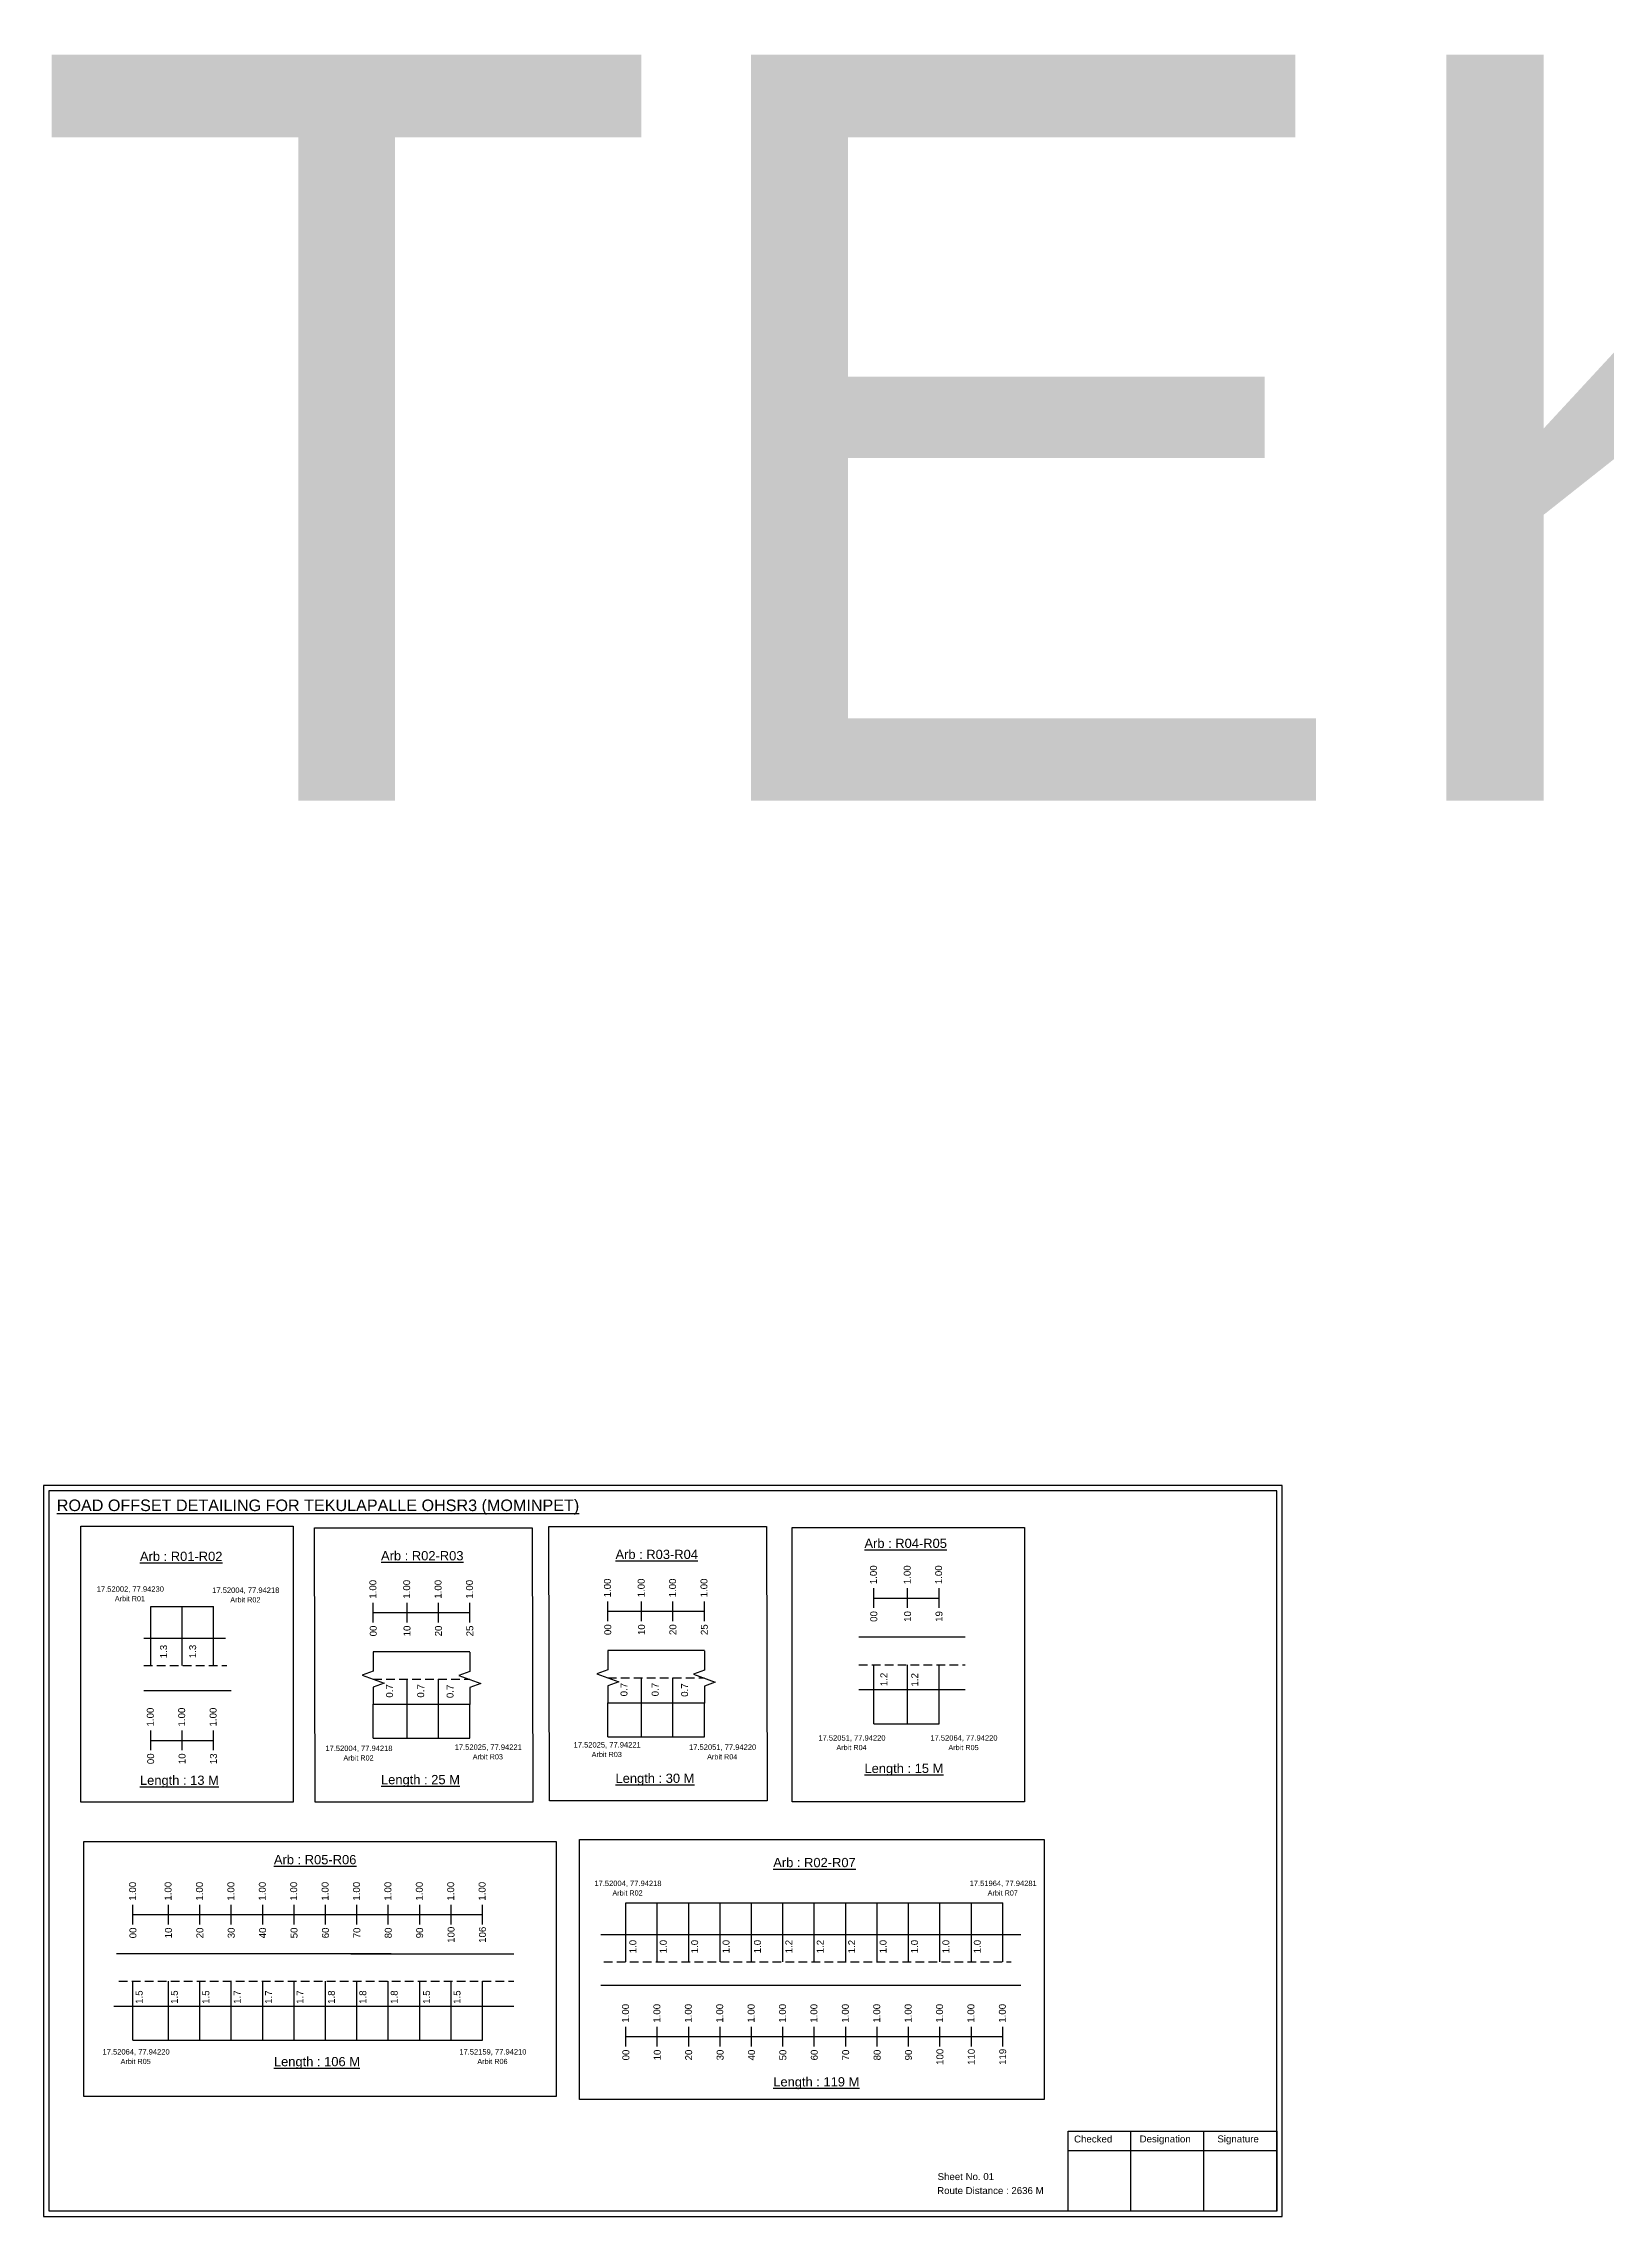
# Model space of a CAD drawing. Header units: inches. Extents: x 1745 to 7876, y -847 to 3138.
# Drawn here: x 3737 to 4414, y -847 to 95 of the extents above; entities that cross this region are included whole.
import ezdxf

# ---------------------------------------------------------------- set-up
doc = ezdxf.new("R2010")
doc.units = ezdxf.units.IN
doc.header["$MEASUREMENT"] = 0
doc.linetypes.add('DASHED2', pattern=[0.375, 0.25, -0.125])
doc.layers.add('PDF_Geometry', color=7, linetype='Continuous')
doc.layers.add('PDF_Text', color=5, linetype='Continuous')
doc.styles.add('PDF Arial', font='arial.ttf')
doc.styles.get("Standard").update_dxf_attribs({"font": 'arial.ttf'})

msp = doc.modelspace()

# ---------------------------------------------------------------- linework, layer by layer
at = {"color": 5}
for p, q in [((3783.86, -582.27), (3811.06, -582.27)), ((3880.26, -639.29), (3922.08, -639.29)), ((3981.81, -638.72), (4023.64, -638.72)), ((4097.03, -633), (4125.26, -633)), ((3989.65, -710.62), (4152.85, -710.62)), ((3776.18, -770.11), (3927.55, -770.11))]:
    msp.add_line(p, q, dxfattribs=at)
for p, q in [((3783.86, -607.81), (3783.86, -582.27)), ((3797.46, -607.81), (3797.46, -582.27)), ((3811.06, -607.81), (3811.06, -582.27)), ((3780.85, -595.92), (3816.28, -595.92)), ((3922.08, -601.87), (3880.26, -601.87)), ((4023.64, -601.3), (3981.81, -601.3)), ((4136.55, -595.58), (4090.47, -595.58)), ((4097.03, -633), (4097.03, -607.46)), ((4111.66, -633), (4111.66, -607.46)), ((4125.26, -633), (4125.26, -607.46)), ((3780.85, -618.61), (3818.68, -618.61)), ((3894.88, -639.29), (3894.88, -613.75)), ((3908.48, -639.29), (3908.48, -613.75)), ((3996.44, -638.72), (3996.44, -613.18)), ((4010.04, -638.72), (4010.04, -613.18)), ((4090.47, -618.26), (4122.59, -618.26)), ((4122.59, -618.26), (4136.55, -618.26)), ((3880.26, -624.55), (3905.81, -624.55)), ((3880.26, -639.29), (3880.26, -624.55)), ((3905.81, -624.55), (3922.08, -624.55)), ((3922.08, -639.29), (3922.08, -624.55)), ((3981.81, -623.99), (4007.37, -623.99)), ((3981.81, -638.72), (3981.81, -623.99)), ((4007.37, -623.99), (4023.64, -623.99)), ((4023.64, -638.72), (4023.64, -623.99)), ((3989.65, -736.16), (3989.65, -710.62)), ((4003.25, -736.16), (4003.25, -710.62)), ((4016.85, -736.16), (4016.85, -710.62)), ((4030.45, -736.16), (4030.45, -710.62)), ((4044.05, -736.16), (4044.05, -710.62)), ((4057.65, -736.16), (4057.65, -710.62)), ((4071.25, -736.16), (4071.25, -710.62)), ((4084.85, -736.16), (4084.85, -710.62)), ((4098.45, -736.16), (4098.45, -710.62)), ((4112.05, -736.16), (4112.05, -710.62)), ((4125.65, -736.16), (4125.65, -710.62)), ((4139.25, -736.16), (4139.25, -710.62)), ((4152.85, -736.16), (4152.85, -710.62)), ((3978.77, -724.28), (4160.68, -724.28)), ((3887.95, -732.69), (3769.09, -732.69)), ((3870.48, -732.69), (3941.15, -732.69)), ((3776.18, -770.11), (3776.18, -744.58)), ((3791.55, -770.11), (3791.55, -744.58)), ((3805.15, -770.11), (3805.15, -744.58)), ((3818.75, -770.11), (3818.75, -744.58)), ((3832.35, -770.11), (3832.35, -744.58)), ((3845.95, -770.11), (3845.95, -744.58)), ((3859.55, -770.11), (3859.55, -744.58)), ((3873.15, -770.11), (3873.15, -744.58)), ((3886.75, -770.11), (3886.75, -744.58)), ((3900.35, -770.11), (3900.35, -744.58)), ((3913.95, -770.11), (3913.95, -744.58)), ((3927.55, -770.11), (3927.55, -744.58)), ((4160.68, -746.46), (3978.77, -746.46)), ((3767.89, -755.38), (3941.15, -755.38))]:
    msp.add_line(p, q)
at = {"color": 217, "true_color": 0x93278f}
for p, q in [((3880.26, -589.15), (3880.26, -580.59)), ((3894.88, -589.15), (3894.88, -580.59)), ((3908.48, -589.15), (3908.48, -580.59)), ((3922.08, -589.15), (3922.08, -580.59)), ((3981.81, -588.58), (3981.81, -580.02)), ((3996.44, -588.58), (3996.44, -580.02)), ((4010.04, -588.58), (4010.04, -580.02)), ((4023.64, -588.58), (4023.64, -580.02)), ((4097.03, -582.86), (4097.03, -574.3)), ((4097.03, -578.58), (4125.26, -578.56)), ((4111.66, -582.86), (4111.66, -574.3)), ((4125.26, -582.86), (4125.26, -574.3)), ((3880.26, -584.87), (3922.08, -584.87)), ((3981.81, -584.3), (4023.64, -584.3)), ((3783.86, -644.51), (3783.86, -635.95)), ((3797.46, -644.51), (3797.46, -635.95)), ((3811.06, -644.51), (3811.06, -635.95)), ((3783.86, -640.24), (3811.06, -640.24)), ((3776.18, -719.97), (3776.18, -711.41)), ((3791.55, -719.97), (3791.55, -711.41)), ((3805.15, -719.97), (3805.15, -711.41)), ((3818.75, -719.97), (3818.75, -711.41)), ((3832.35, -719.97), (3832.35, -711.41)), ((3845.95, -719.97), (3845.95, -711.41)), ((3859.55, -719.97), (3859.55, -711.41)), ((3873.15, -719.97), (3873.15, -711.41)), ((3886.75, -719.97), (3886.75, -711.41)), ((3900.35, -719.97), (3900.35, -711.41)), ((3913.95, -719.97), (3913.95, -711.41)), ((3927.55, -719.97), (3927.55, -711.41)), ((3776.18, -715.7), (3927.55, -715.7)), ((3989.65, -772.86), (3989.65, -764.3)), ((3989.65, -768.59), (4152.85, -768.56)), ((4003.25, -772.86), (4003.25, -764.3)), ((4016.85, -772.86), (4016.85, -764.3)), ((4030.45, -772.86), (4030.45, -764.3)), ((4044.05, -772.86), (4044.05, -764.3)), ((4057.65, -772.86), (4057.65, -764.3)), ((4071.25, -772.86), (4071.25, -764.3)), ((4084.85, -772.86), (4084.85, -764.3)), ((4098.45, -772.86), (4098.45, -764.3)), ((4112.05, -772.86), (4112.05, -764.3)), ((4125.65, -772.86), (4125.65, -764.3)), ((4139.25, -772.86), (4139.25, -764.3)), ((4152.85, -772.86), (4152.85, -764.3))]:
    msp.add_line(p, q, dxfattribs=at)
at = {"linetype": 'DASHED2', "ltscale": 15}
for p, q in [((3780.85, -607.81), (3816.77, -607.81)), ((4090.47, -607.46), (4136.55, -607.46)), ((3880.26, -613.75), (3922.08, -613.75)), ((3981.81, -613.18), (4023.64, -613.18)), ((3980.05, -736.16), (4156.46, -736.16)), ((3770.12, -744.58), (3941.15, -744.58))]:
    msp.add_line(p, q, dxfattribs=at)
for points in [[(3753.65, -547.43), (3845.59, -547.43), (3845.59, -667.04), (3753.65, -667.04)], [(3854.79, -548.14), (3949.03, -548.14), (3949.32, -666.97), (3855.08, -666.97)], [(3956.34, -547.58), (4050.59, -547.58), (4050.87, -666.4), (3956.63, -666.4)], [(4061.59, -547.96), (4162.33, -548.05), (4162.33, -666.87), (4061.59, -666.79)], [(3754.86, -684.03), (3959.42, -684.03), (3959.42, -794.52), (3754.86, -794.52)], [(3969.56, -683.14), (4170.8, -683.14), (4170.8, -795.82), (3969.56, -795.82)]]:
    msp.add_lwpolyline(points, close=True)
at = {"linetype": 'Continuous'}
for points in [[(3880.26, -601.87), (3880.26, -610.3), (3875.51, -612.03), (3885, -615.48), (3880.26, -617.21), (3880.26, -624.55)], [(3922.08, -601.95), (3922.08, -610.38), (3917.34, -612.1), (3926.83, -615.56), (3922.08, -617.28), (3922.08, -624.63)], [(3981.81, -601.3), (3981.81, -609.73), (3977.07, -611.46), (3986.55, -614.91), (3981.81, -616.64), (3981.81, -623.99)], [(4023.64, -601.38), (4023.64, -609.81), (4018.89, -611.54), (4028.38, -614.99), (4023.64, -616.71), (4023.64, -624.06)]]:
    msp.add_lwpolyline(points, dxfattribs=at)
at = {"layer": 'PDF_Geometry'}
for points in [[(3737.43, -529.81), (3737.43, -846.53), (4273.9, -846.53), (4273.9, -529.81)], [(3739.75, -532.14), (3739.75, -844.11), (4271.48, -844.11), (4271.48, -532.14)]]:
    msp.add_lwpolyline(points, close=True, dxfattribs=at)
at = {"layer": 'PDF_Geometry', "color": 242, "true_color": 0xcc1f26}
msp.add_lwpolyline([(4271.48, -844.2), (4181.14, -844.2), (4181.14, -809.59), (4271.48, -809.59)], close=True, dxfattribs=at)
for points in [[(4208.12, -809.59), (4208.12, -844.2)], [(4239.85, -809.59), (4239.85, -844.2)], [(4181.14, -817.96), (4271.48, -817.96)]]:
    msp.add_lwpolyline(points, dxfattribs=at)

# ---------------------------------------------------------------- texts
for s, height, p in [('TEKELAPALLE 3', 323.2909, (3730.9, -233.17)), ('Sheet No. 01', 3, (4124.64, -830.73)), ('Route Distance : 2636 M', 3, (4124.45, -836.78))]:
    msp.add_text(s, height=height).set_placement(p)
at = {"color": 242, "true_color": 0xcd2027}
for s, height, p in [('%%UROAD OFFSET DETAILING FOR TEKULAPALLE OHSR3 (MOMINPET)', 5, (3743.2, -540.89)), ('%%UArb : R04-R05', 4, (4092.96, -556.86)), ('%%UArb : R01-R02', 4, (3779.21, -562.5)), ('%%UArb : R02-R03', 4, (3883.6, -562.22)), ('%%UArb : R03-R04', 4, (3985.15, -561.65)), ('%%ULength : 13 M', 4, (3779.21, -659.5)), ('%%ULength : 25 M', 4, (3883.6, -659.22)), ('%%ULength : 30 M', 4, (3985.15, -658.65)), ('%%ULength : 15 M', 4, (4092.96, -654.36)), ('%%UArb : R05-R06', 4, (3837.22, -693.89)), ('%%UArb : R02-R07', 4, (4053.47, -695.16)), ('%%ULength : 106 M', 4, (3837.22, -781.39)), ('%%ULength : 119 M', 4, (4053.47, -790.16))]:
    msp.add_text(s, height=height, dxfattribs=at).set_placement(p)
at = {"color": 217, "true_color": 0x93278f}
for s, p in [('1.00', (4098.35, -572.56)), ('1.00', (4112.98, -572.56)), ('1.00', (4126.58, -572.56)), ('1.00', (3881.58, -578.85)), ('1.00', (3896.21, -578.85)), ('1.00', (3909.81, -578.85)), ('1.00', (3923.41, -578.85)), ('1.00', (3983.14, -578.28)), ('1.00', (3997.76, -578.28)), ('1.00', (4011.36, -578.28)), ('1.00', (4024.96, -578.28)), ('00', (3881.73, -595.17)), ('10', (3896.36, -595.17)), ('20', (3909.96, -595.17)), ('25', (3923.56, -595.17)), ('00', (3983.29, -594.6)), ('10', (3997.91, -594.6)), ('20', (4011.51, -594.6)), ('25', (4025.11, -594.6)), ('00', (4098.5, -588.88)), ('10', (4113.13, -588.88)), ('19', (4126.73, -588.88)), ('1.00', (3785.18, -634.21)), ('1.00', (3798.78, -634.21)), ('1.00', (3812.38, -634.21)), ('00', (3785.33, -650.53)), ('10', (3798.93, -650.53)), ('13', (3812.53, -650.53)), ('1.00', (3777.51, -709.67)), ('1.00', (3792.88, -709.67)), ('1.00', (3806.48, -709.67)), ('1.00', (3820.08, -709.67)), ('1.00', (3833.68, -709.67)), ('1.00', (3847.28, -709.67)), ('1.00', (3860.88, -709.67)), ('1.00', (3874.48, -709.67)), ('1.00', (3888.08, -709.67)), ('1.00', (3901.68, -709.67)), ('1.00', (3915.28, -709.67)), ('1.00', (3928.88, -709.67)), ('00', (3777.66, -725.99)), ('10', (3793.03, -725.99)), ('20', (3806.63, -725.99)), ('30', (3820.23, -725.99)), ('40', (3833.83, -725.99)), ('50', (3847.43, -725.99)), ('60', (3861.03, -725.99)), ('70', (3874.63, -725.99)), ('80', (3888.23, -725.99)), ('90', (3901.83, -725.99)), ('100', (3915.43, -727.95)), ('106', (3929.03, -727.95)), ('1.00', (3990.98, -762.56)), ('1.00', (4004.58, -762.56)), ('1.00', (4018.18, -762.56)), ('1.00', (4031.78, -762.56)), ('1.00', (4045.38, -762.56)), ('1.00', (4058.98, -762.56)), ('1.00', (4072.58, -762.56)), ('1.00', (4086.18, -762.56)), ('1.00', (4099.78, -762.56)), ('1.00', (4113.38, -762.56)), ('1.00', (4126.98, -762.56)), ('1.00', (4140.58, -762.56)), ('1.00', (4154.18, -762.56)), ('00', (3991.13, -778.88)), ('10', (4004.73, -778.88)), ('20', (4018.33, -778.88)), ('30', (4031.93, -778.88)), ('40', (4045.53, -778.88)), ('50', (4059.13, -778.88)), ('60', (4072.73, -778.88)), ('70', (4086.33, -778.88)), ('80', (4099.93, -778.88)), ('90', (4113.53, -778.88)), ('100', (4127.13, -780.84)), ('110', (4140.73, -780.84)), ('119', (4154.33, -780.83))]:
    msp.add_text(s, height=3, rotation=90, dxfattribs=at).set_placement(p)
at = {"color": 5}
for s, height, p in [('17.52002, 77.94230', 2.34, (3760.5, -575.84)), ('17.52004, 77.94218', 2.34, (3810.5, -576.34)), ('Arbit R01', 2.246, (3768.32, -579.96)), ('Arbit R02', 2.246, (3818.32, -580.46)), ('17.52051, 77.94220', 2.34, (4073, -640.34)), ('17.52064, 77.94220', 2.34, (4121.5, -640.34)), ('17.52004, 77.94218', 2.34, (3859.5, -644.84)), ('Arbit R02', 2.246, (3867.32, -648.96)), ('17.52025, 77.94221', 2.34, (3915.5, -644.34)), ('Arbit R03', 2.246, (3923.32, -648.46)), ('17.52025, 77.94221', 2.34, (3967, -643.33)), ('Arbit R03', 2.246, (3974.82, -647.46)), ('17.52051, 77.94220', 2.34, (4017, -644.33)), ('Arbit R04', 2.246, (4024.82, -648.46)), ('Arbit R04', 2.246, (4080.82, -644.46)), ('Arbit R05', 2.246, (4129.32, -644.46)), ('17.52004, 77.94218', 2.34, (3976, -703.34)), ('Arbit R02', 2.246, (3983.82, -707.46)), ('17.51964, 77.94281', 2.34, (4138.5, -703.34)), ('Arbit R07', 2.246, (4146.32, -707.46)), ('17.52064, 77.94220', 2.34, (3763, -776.34)), ('Arbit R05', 2.246, (3770.82, -780.46)), ('17.52159, 77.94210', 2.34, (3917.5, -776.34)), ('Arbit R06', 2.246, (3925.32, -780.46))]:
    msp.add_text(s, height=height, dxfattribs=at).set_placement(p)
for s, p in [('1.3', (3790.93, -604.67)), ('1.3', (3803.53, -604.63)), ('1.2', (4102.88, -616.73)), ('1.2', (4116.23, -616.88)), ('0.7', (3888.77, -621.72)), ('0.7', (3902.29, -621.72)), ('0.7', (3915, -621.92)), ('0.7', (3990.32, -621.15)), ('0.7', (4003.84, -621.15)), ('0.7', (4016.55, -621.35)), ('1.0', (3994.16, -732.49)), ('1.0', (4007.32, -732.49)), ('1.0', (4020.92, -732.49)), ('1.0', (4034.52, -732.49)), ('1.0', (4048.12, -732.49)), ('1.2', (4061.72, -732.49)), ('1.2', (4075.32, -732.49)), ('1.2', (4088.92, -732.49)), ('1.0', (4102.52, -732.49)), ('1.0', (4116.12, -732.49)), ('1.0', (4129.72, -732.49)), ('1.0', (4143.32, -732.49)), ('1.5', (3780.36, -754.38)), ('1.5', (3795.62, -754.38)), ('1.5', (3809.22, -754.38)), ('1.7', (3822.82, -754.38)), ('1.7', (3836.42, -754.38)), ('1.7', (3850.02, -754.38)), ('1.8', (3863.62, -754.38)), ('1.8', (3877.22, -754.38)), ('1.8', (3890.82, -754.38)), ('1.5', (3904.84, -754.38)), ('1.5', (3918.02, -754.38))]:
    msp.add_text(s, height=3, rotation=90).set_placement(p)
at = {"layer": 'PDF_Text', "color": 7, "attachment_point": 7, "style": 'PDF Arial'}
for s, insert, char_height in [('Checked', (4183.74, -814.48), 3.001), ('Designation', (4212.12, -815.31), 3.0006), ('Signature', (4245.8, -815.31), 3.001)]:
    msp.add_mtext(s, dxfattribs=dict(at, insert=insert, char_height=char_height))

doc.saveas('drawing.dxf')
